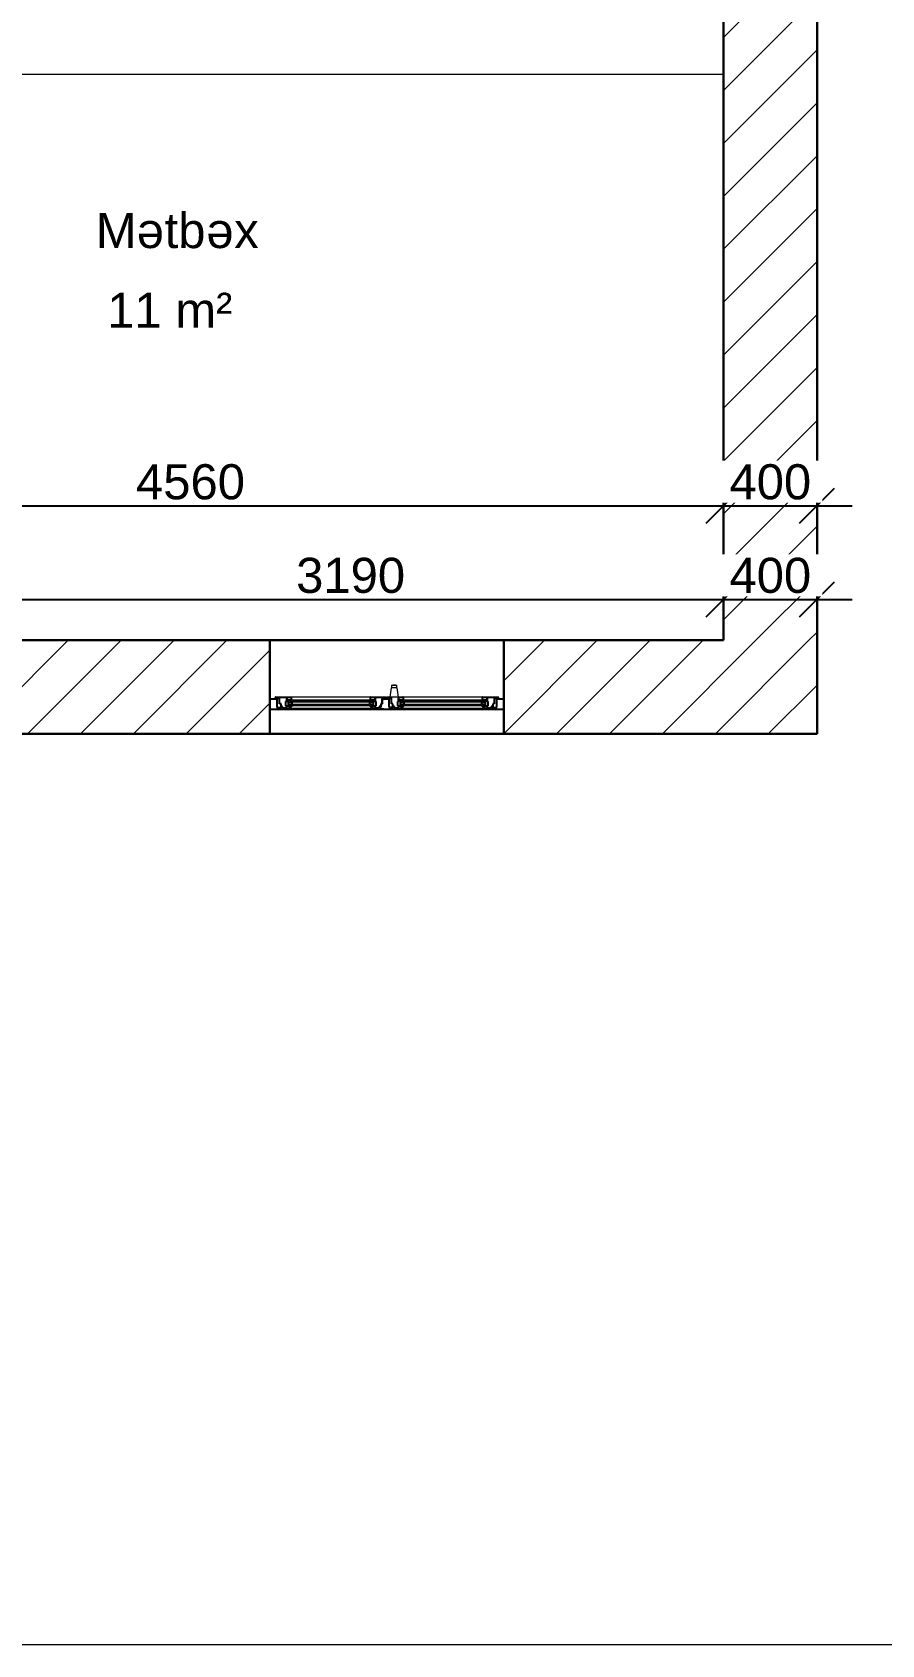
# Model space of a CAD drawing. Header units: millimetres. Extents: x 1680 to 166026, y 35966 to 91121.
# Drawn here: x 15765 to 19398, y 40910 to 47803 of the extents above; entities that cross this region are included whole.
import ezdxf

# ---------------------------------------------------------------- set-up
doc = ezdxf.new("R2010")
doc.units = ezdxf.units.MM
for name, color, linetype, lineweight in [('2D - Общий_Ном._пера__1', 7, 'Continuous', 15), ('A-ANNO-DIMS', 7, 'Continuous', 9), ('A-AREA', 32, 'Continuous', 18), ('A-AREA-IDEN', 7, 'Continuous', 9), ('A-DETL-THIN', 151, 'Continuous', 18), ('A-GLAZ', 151, 'Continuous', 18), ('A-WALL', 255, 'Continuous', 18), ('A-WALL-PATT', 111, 'Continuous', 50)]:
    doc.layers.add(name, color=color, linetype=linetype, lineweight=lineweight)
doc.styles.add('Arial', font='arial.ttf', dxfattribs={"height": 150})
doc.styles.add('Arial_1', font='arial.ttf', dxfattribs={"height": 150})
doc.dimstyles.new('Linear_-_3mm_Arial', dxfattribs={"dimscale": 304.8, "dimtxt": 153.03891, "dimasz": 0.492126, "dimexe": 0.492126, "dimexo": 0.328084, "dimgap": 0.082021, "dimtad": 1, "dimdec": 0, "dimzin": 0, "dimdsep": 46, "dimtxsty": 'Arial', "dimblk1": 'OBLIQUE', "dimblk2": 'OBLIQUE', "dimsah": 1, "dimcen": 0.09, "dimdle": 0.492126, "dimazin": 0, "dimtfac": 1, "dimtdec": 4, "dimtix": 1, "dimtmove": 0, "dimatfit": 3, "dimfxl": 1, "dimtvp": 1, "dimtfill": 1, "dimtolj": 1, "dimtzin": 0, "dimarcsym": 2})
pattern_1 = [(45, (15427.06, 59193.26), (-113.137, 113.137), [])]

# ---------------------------------------------------------------- blocks, each defined once
blk = doc.blocks.new('Windows_Opening-Hinge_Strugal_S46_Two-Leaf_INT - 1000x2000-224621-Level 1')
at = {"layer": 'A-GLAZ'}
for p, q in [((19.5, 8.2), (19.5, -3.3)), ((27, 8.5), (25.6, 8.5)), ((25.6, 8.5), (26.9, 8.5)), ((26.2, 8.5), (25.6, 8.5)), ((27, 8.5), (26.2, 8.5)), ((26.9, 8.5), (26.9, 8.5)), ((37.3, 8.5), (27, 8.5)), ((43.3, -3.3), (43.3, 8.2)), ((-459, -50), (-470.5, -50)), ((-428.5, -61.2), (-420.5, -61.2)), ((-420.5, -61.2), (-428.5, -61.2)), ((-68.7, -43), (-410, -43)), ((-69.7, -55.5), (-409, -55.5)), ((-58.2, -61.2), (-50.2, -61.2)), ((-50.2, -61.2), (-58.2, -61.2)), ((19.7, -50), (8.2, -50)), ((14.4, -43), (19.5, -3.3)), ((48.4, -43), (14.4, -43)), ((43.3, -3.3), (48.4, -43)), ((58.2, -61.2), (50.2, -61.2)), ((58.2, -61.2), (50.2, -61.2)), ((410, -43), (68.7, -43)), ((409, -55.5), (69.7, -55.5)), ((428.5, -61.2), (420.5, -61.2)), ((428.5, -61.2), (420.5, -61.2)), ((470.5, -50), (459, -50)), ((-465.4, -95), (465.4, -95)), ((-446, -86.5), (-451.5, -86.5)), ((-426.1, -90), (-52.6, -90)), ((-69.2, -79.5), (-409.5, -79.5)), ((-28.2, -86.5), (-32.7, -86.5)), ((32.7, -86.5), (28.2, -86.5)), ((52.6, -90), (426.1, -90)), ((409.5, -79.5), (69.2, -79.5)), ((451.5, -86.5), (446, -86.5))]:
    blk.add_line(p, q, dxfattribs=at)
at = {"layer": 'A-GLAZ', "lineweight": 25}
for p, q in [((-500, -50), (-470.5, -50)), ((-476.5, -45.5), (-476.5, -44)), ((-475.5, -43), (-428.5, -43)), ((-459, -46.5), (-475.5, -46.5)), ((-470.5, -50), (-470.5, -86.5)), ((-459, -71.5), (-459, -46.5)), ((-433.5, -61.2), (-433.5, -79.5)), ((-428.5, -61.2), (-433.5, -61.2)), ((-428.5, -43), (-410, -43)), ((-428.5, -61.2), (-428.5, -43)), ((-428.5, -43), (-428.5, -61.2)), ((-422.8, -55.5), (-428.5, -61.2)), ((-409, -55.5), (-422.8, -55.5)), ((-420.5, -58.5), (-58.2, -58.5)), ((-420.5, -62.5), (-420.5, -58.5)), ((-58.2, -62.5), (-420.5, -62.5)), ((-420.5, -62.5), (-406.5, -62.5)), ((-420.5, -74.5), (-420.5, -62.5)), ((-409, -44), (-409, -55.5)), ((-406.5, -62.5), (-406.5, -74.5)), ((-72.2, -62.5), (-58.2, -62.5)), ((-72.2, -74.5), (-72.2, -62.5)), ((-69.7, -55.5), (-69.7, -44)), ((-55.9, -55.5), (-69.7, -55.5)), ((-68.7, -43), (-50.2, -43)), ((-58.2, -58.5), (-58.2, -62.5)), ((-58.2, -62.5), (-58.2, -74.5)), ((-50.2, -61.2), (-55.9, -55.5)), ((-50.2, -43), (-50.2, -61.2)), ((-50.2, -43), (-3.2, -43)), ((-50.2, -61.2), (-50.2, -43)), ((-45.2, -61.2), (-50.2, -61.2)), ((-45.2, -79.5), (-45.2, -61.2)), ((-19.7, -46.5), (-19.7, -71.5)), ((-3.2, -46.5), (-19.7, -46.5)), ((-19.7, -50), (8.2, -50)), ((-19.7, -73.1), (-19.7, -50)), ((-2.2, -44), (-2.2, -45.5)), ((2.2, -45.5), (2.2, -44)), ((3.2, -43), (14.4, -43)), ((19.7, -46.5), (3.2, -46.5)), ((8.2, -50), (8.2, -85.4)), ((19.7, -71.5), (19.7, -46.5)), ((45.2, -61.2), (45.2, -79.5)), ((50.2, -61.2), (45.2, -61.2)), ((48.4, -43), (50.2, -43)), ((50.2, -61.2), (50.2, -43)), ((50.2, -43), (68.7, -43)), ((50.2, -43), (50.2, -61.2)), ((55.9, -55.5), (50.2, -61.2)), ((69.7, -55.5), (55.9, -55.5)), ((58.2, -58.5), (420.5, -58.5)), ((58.2, -62.5), (58.2, -58.5)), ((420.5, -62.5), (58.2, -62.5)), ((58.2, -62.5), (72.2, -62.5)), ((58.2, -74.5), (58.2, -62.5)), ((69.7, -44), (69.7, -55.5)), ((72.2, -62.5), (72.2, -74.5)), ((406.5, -62.5), (420.5, -62.5)), ((406.5, -74.5), (406.5, -62.5)), ((409, -55.5), (409, -44)), ((422.8, -55.5), (409, -55.5)), ((410, -43), (428.5, -43)), ((420.5, -58.5), (420.5, -62.5)), ((420.5, -62.5), (420.5, -74.5)), ((428.5, -61.2), (422.8, -55.5)), ((428.5, -43), (428.5, -61.2)), ((428.5, -43), (475.5, -43)), ((428.5, -61.2), (428.5, -43)), ((433.5, -61.2), (428.5, -61.2)), ((433.5, -79.5), (433.5, -61.2)), ((459, -46.5), (459, -71.5)), ((475.5, -46.5), (459, -46.5)), ((470.5, -86.5), (470.5, -50)), ((470.5, -50), (500, -50)), ((476.5, -44), (476.5, -45.5)), ((-465.4, -95), (-500, -95)), ((-470.5, -86.5), (-451.5, -86.5)), ((-452.7, -71.5), (-459, -71.5)), ((-452.7, -83.4), (-452.7, -71.5)), ((-446, -83.4), (-452.7, -83.4)), ((-450.5, -87.5), (-450.5, -90)), ((-446, -89.4), (-446, -83.4)), ((-426.1, -90), (-445.4, -90)), ((-433.5, -79.5), (-409.5, -79.5)), ((-420.5, -74.5), (-58.2, -74.5)), ((-420.5, -78.5), (-420.5, -74.5)), ((-406.5, -74.5), (-420.5, -74.5)), ((-58.2, -78.5), (-420.5, -78.5)), ((-408.5, -80.5), (-408.5, -83)), ((-58.2, -74.5), (-72.2, -74.5)), ((-70.2, -83), (-70.2, -80.5)), ((-69.2, -79.5), (-45.2, -79.5)), ((-58.2, -74.5), (-58.2, -78.5)), ((-33.3, -90), (-52.6, -90)), ((-32.7, -83.4), (-32.7, -89.4)), ((-26, -83.4), (-32.7, -83.4)), ((-28.2, -83.7), (-25.1, -83.7)), ((-28.2, -90), (-28.2, -83.7)), ((-26, -71.5), (-26, -83.4)), ((-19.7, -71.5), (-26, -71.5)), ((-25.1, -73.1), (-19.7, -73.1)), ((-25.1, -83.7), (-25.1, -73.1)), ((8.2, -85.4), (28.2, -85.4)), ((26, -71.5), (19.7, -71.5)), ((26, -83.4), (26, -71.5)), ((32.7, -83.4), (26, -83.4)), ((28.2, -85.4), (28.2, -90)), ((32.7, -89.4), (32.7, -83.4)), ((52.6, -90), (33.3, -90)), ((45.2, -79.5), (69.2, -79.5)), ((58.2, -74.5), (420.5, -74.5)), ((58.2, -78.5), (58.2, -74.5)), ((72.2, -74.5), (58.2, -74.5)), ((420.5, -78.5), (58.2, -78.5)), ((70.2, -80.5), (70.2, -83)), ((420.5, -74.5), (406.5, -74.5)), ((408.5, -83), (408.5, -80.5)), ((409.5, -79.5), (433.5, -79.5)), ((420.5, -74.5), (420.5, -78.5)), ((445.4, -90), (426.1, -90)), ((446, -83.4), (446, -89.4)), ((452.7, -83.4), (446, -83.4)), ((450.5, -90), (450.5, -87.5)), ((451.5, -86.5), (470.5, -86.5)), ((452.7, -71.5), (452.7, -83.4)), ((459, -71.5), (452.7, -71.5)), ((500, -95), (465.4, -95))]:
    blk.add_line(p, q, dxfattribs=at)
at = {"layer": 'A-GLAZ', "flags": 128}
for points in [[(19.5, 8.2), (19.8, 8.2), (20.9, 8.2), (22.5, 8.2), (24.6, 8.2), (27.2, 8.2), (30, 8.2), (32.8, 8.2), (35.6, 8.2), (38.2, 8.2), (40.3, 8.2), (41.9, 8.2), (43, 8.2), (43.3, 8.2)], [(26.2, -3.3), (24.6, -3.3), (22.5, -3.3), (20.9, -3.3), (19.8, -3.3), (19.5, -3.3)], [(36.3, -3.3), (35.6, -3.3), (32.8, -3.3), (30, -3.3), (27.2, -3.3), (26.4, -3.3)], [(43.3, -3.3), (43, -3.3), (41.9, -3.3), (40.3, -3.3), (38.2, -3.3), (36.4, -3.3)]]:
    blk.add_lwpolyline(points, dxfattribs=at)
at = {"layer": 'A-GLAZ', "lineweight": 25}
for centre, radius, start, end in [((-475.5, -44), 1, 90, 180), ((-475.5, -45.5), 1, 180, 270), ((-410, -44), 1.01, 360, 90), ((-68.7, -44), 1.01, 90, 180), ((-3.2, -44), 1, 0, 90), ((-3.2, -45.5), 1, 270, 0), ((3.2, -44), 1, 90, 180), ((3.2, -45.5), 1, 180, 270), ((68.7, -44), 1.01, 0, 90), ((410, -44), 1.01, 90, 180), ((475.5, -44), 1, 360, 90), ((475.5, -45.5), 1, 270, 0), ((-465.4, -68), 27, 270, 302.20423), ((-451.5, -87.5), 1, 0, 90), ((-451.5, -90), 1, 302.20423, 0), ((-445.4, -89.4), 0.6, 180, 270), ((-426.1, -63), 27, 270, 309.71514), ((-409.5, -80.5), 1, 0, 90), ((-409.5, -83), 1, 309.71514, 0), ((-69.2, -80.5), 1, 90, 180), ((-69.2, -83), 1, 180, 230.28486), ((-52.6, -63), 27, 230.28486, 270), ((-33.3, -89.4), 0.6, 270, 0), ((0, 0.3), 94.6, 252.64954, 287.35046), ((33.3, -89.4), 0.6, 180, 270), ((52.6, -63), 27, 270, 309.71514), ((69.2, -80.5), 1, 0, 90), ((69.2, -83), 1, 309.71514, 0), ((409.5, -80.5), 1, 90, 180), ((409.5, -83), 1, 180, 230.28486), ((426.1, -63), 27, 230.28486, 270), ((445.4, -89.4), 0.6, 270, 0), ((451.5, -87.5), 1, 90, 180), ((451.5, -90), 1, 180, 237.79577), ((465.4, -68), 27, 237.79577, 270)]:
    blk.add_arc(centre, radius, start, end, dxfattribs=at)
at = {"layer": 'A-GLAZ'}
for points, knots in [([(-476, -43.1), (-476, -43.2), (-476.1, -43.2), (-476.3, -43.3), (-476.3, -43.4), (-476.4, -43.5)], [-0.6666667, -0.6666667, -0.6666667, -0.6666667, -0.5833333, -0.4583333, -0.3333333, -0.3333333, -0.3333333, -0.3333333]), ([(-476.4, -46), (-476.3, -46.1), (-476.2, -46.2), (-476.1, -46.3), (-476, -46.3), (-476, -46.4)], [-0.6666667, -0.6666667, -0.6666667, -0.6666667, -0.5, -0.4166667, -0.3333333, -0.3333333, -0.3333333, -0.3333333]), ([(-409.1, -43.5), (-409.2, -43.4), (-409.3, -43.3), (-409.4, -43.2), (-409.5, -43.2), (-409.5, -43.1)], [-0.6666667, -0.6666667, -0.6666667, -0.6666667, -0.5, -0.4166667, -0.3333333, -0.3333333, -0.3333333, -0.3333333]), ([(-69.2, -43.1), (-69.2, -43.2), (-69.3, -43.2), (-69.4, -43.3), (-69.5, -43.4), (-69.6, -43.5)], [0.3333333, 0.3333333, 0.3333333, 0.3333333, 0.4166667, 0.5, 0.6666667, 0.6666667, 0.6666667, 0.6666667]), ([(-2.3, -43.5), (-2.4, -43.4), (-2.4, -43.3), (-2.6, -43.2), (-2.7, -43.2), (-2.7, -43.1)], [0.3333333, 0.3333333, 0.3333333, 0.3333333, 0.4583333, 0.5833333, 0.6666667, 0.6666667, 0.6666667, 0.6666667]), ([(-2.7, -46.4), (-2.7, -46.3), (-2.6, -46.3), (-2.5, -46.2), (-2.4, -46.1), (-2.3, -46)], [0.3333333, 0.3333333, 0.3333333, 0.3333333, 0.4166667, 0.5, 0.6666667, 0.6666667, 0.6666667, 0.6666667]), ([(2.7, -43.1), (2.7, -43.2), (2.6, -43.2), (2.5, -43.3), (2.4, -43.4), (2.3, -43.5)], [0.3333333, 0.3333333, 0.3333333, 0.3333333, 0.4166667, 0.5, 0.6666667, 0.6666667, 0.6666667, 0.6666667]), ([(2.3, -46), (2.4, -46.1), (2.4, -46.2), (2.6, -46.3), (2.7, -46.3), (2.7, -46.4)], [0.3333333, 0.3333333, 0.3333333, 0.3333333, 0.4583333, 0.5833333, 0.6666667, 0.6666667, 0.6666667, 0.6666667]), ([(69.6, -43.5), (69.5, -43.4), (69.5, -43.3), (69.3, -43.2), (69.2, -43.2), (69.2, -43.1)], [0.3333333, 0.3333333, 0.3333333, 0.3333333, 0.4583333, 0.5833333, 0.6666667, 0.6666667, 0.6666667, 0.6666667]), ([(409.5, -43.1), (409.5, -43.2), (409.4, -43.2), (409.2, -43.3), (409.2, -43.4), (409.1, -43.5)], [-0.6666667, -0.6666667, -0.6666667, -0.6666667, -0.5833333, -0.4583333, -0.3333333, -0.3333333, -0.3333333, -0.3333333]), ([(476.4, -43.5), (476.3, -43.4), (476.2, -43.3), (476.1, -43.2), (476, -43.2), (476, -43.1)], [-0.6666667, -0.6666667, -0.6666667, -0.6666667, -0.5, -0.4166667, -0.3333333, -0.3333333, -0.3333333, -0.3333333]), ([(476, -46.4), (476, -46.3), (476.1, -46.3), (476.3, -46.2), (476.3, -46.1), (476.4, -46)], [-0.6666667, -0.6666667, -0.6666667, -0.6666667, -0.5833333, -0.4583333, -0.3333333, -0.3333333, -0.3333333, -0.3333333]), ([(-465.4, -95), (-463.7, -95), (-461.4, -94.8), (-459.2, -94.3), (-458.7, -94.2)], [0, 0, 0, 0, 0.3333333, 0.4447702, 0.4447702, 0.4447702, 0.4447702]), ([(-457.1, -93.7), (-456.5, -93.5), (-454.4, -92.8), (-452.4, -91.7), (-451, -90.8)], [0.5552298, 0.5552298, 0.5552298, 0.5552298, 0.6666667, 1, 1, 1, 1]), ([(-450.6, -87), (-450.7, -86.9), (-450.7, -86.8), (-450.9, -86.7), (-451, -86.7), (-451, -86.6)], [0.3333333, 0.3333333, 0.3333333, 0.3333333, 0.4583333, 0.5833333, 0.6666667, 0.6666667, 0.6666667, 0.6666667]), ([(-426.1, -90), (-424, -90), (-421.3, -89.7), (-418.6, -88.9), (-417.9, -88.7)], [-1, -1, -1, -1, -0.6666667, -0.5550596, -0.5550596, -0.5550596, -0.5550596]), ([(-416, -88), (-415.3, -87.8), (-412.8, -86.6), (-410.5, -85.1), (-408.9, -83.8)], [-0.4449404, -0.4449404, -0.4449404, -0.4449404, -0.3333333, 0, 0, 0, 0]), ([(-408.6, -80), (-408.7, -79.9), (-408.8, -79.8), (-408.9, -79.7), (-409, -79.7), (-409, -79.6)], [-0.6666667, -0.6666667, -0.6666667, -0.6666667, -0.5, -0.4166667, -0.3333333, -0.3333333, -0.3333333, -0.3333333]), ([(-69.7, -79.6), (-69.7, -79.7), (-69.8, -79.7), (-69.9, -79.8), (-70, -79.9), (-70.1, -80)], [0.3333333, 0.3333333, 0.3333333, 0.3333333, 0.4166667, 0.5, 0.6666667, 0.6666667, 0.6666667, 0.6666667]), ([(-69.8, -83.8), (-68.2, -85.1), (-65.9, -86.6), (-63.4, -87.8), (-62.7, -88)], [0, 0, 0, 0, 0.3333333, 0.4449404, 0.4449404, 0.4449404, 0.4449404]), ([(-60.8, -88.7), (-60.1, -88.9), (-57.4, -89.7), (-54.7, -90), (-52.6, -90)], [0.5550596, 0.5550596, 0.5550596, 0.5550596, 0.6666667, 1, 1, 1, 1]), ([(-28.2, -90), (-28, -90.1), (-27.5, -90.2), (-26.9, -90.4), (-26.6, -90.5), (-26.3, -90.6), (-25.9, -90.7), (-25.6, -90.8), (-25.3, -90.8)], [0, 0, 0, 0, 0.25, 0.5, 0.5625, 0.625, 0.75, 1, 1, 1, 1]), ([(-25.3, -90.8), (-23.8, -91.3), (-21.4, -91.9), (-18.5, -92.5), (-16.8, -92.8), (-15.6, -93), (-14.3, -93.2), (-12.7, -93.5), (-10.5, -93.7), (-8.4, -93.9), (-6.7, -94.1), (-5.4, -94.2), (-4, -94.2), (-2.6, -94.3), (-1.6, -94.3), (-1, -94.3)], [0, 0, 0, 0, 0.1, 0.15, 0.175, 0.2, 0.225, 0.25, 0.3, 0.35, 0.375, 0.4, 0.425, 0.45, 0.4810315, 0.4810315, 0.4810315, 0.4810315]), ([(1, -94.3), (1.6, -94.3), (2.6, -94.3), (4.1, -94.2), (5.4, -94.2), (6.7, -94.1), (8.4, -93.9), (10.6, -93.7), (12.7, -93.5), (14.3, -93.2), (15.6, -93), (16.8, -92.8), (18.5, -92.5), (21.3, -91.9), (23.8, -91.3), (25.3, -90.8)], [0.5183949, 0.5183949, 0.5183949, 0.5183949, 0.55, 0.575, 0.6, 0.625, 0.65, 0.7, 0.75, 0.775, 0.8, 0.825, 0.85, 0.9, 1, 1, 1, 1]), ([(25.3, -90.8), (25.6, -90.8), (25.9, -90.7), (26.3, -90.6), (26.6, -90.5), (26.9, -90.4), (27.5, -90.2), (28, -90.1), (28.2, -90)], [0, 0, 0, 0, 0.25, 0.375, 0.4375, 0.5, 0.75, 1, 1, 1, 1]), ([(52.6, -90), (54.7, -90), (57.4, -89.7), (60.1, -88.9), (60.8, -88.7)], [0, 0, 0, 0, 0.3333333, 0.4449404, 0.4449404, 0.4449404, 0.4449404]), ([(62.7, -88), (63.4, -87.8), (65.9, -86.6), (68.2, -85.1), (69.8, -83.8)], [0.5550596, 0.5550596, 0.5550596, 0.5550596, 0.6666667, 1, 1, 1, 1]), ([(70.1, -80), (70, -79.9), (70, -79.8), (69.8, -79.7), (69.7, -79.7), (69.7, -79.6)], [0.3333333, 0.3333333, 0.3333333, 0.3333333, 0.4583333, 0.5833333, 0.6666667, 0.6666667, 0.6666667, 0.6666667]), ([(409, -79.6), (409, -79.7), (408.9, -79.7), (408.7, -79.8), (408.7, -79.9), (408.6, -80)], [-0.6666667, -0.6666667, -0.6666667, -0.6666667, -0.5833333, -0.4583333, -0.3333333, -0.3333333, -0.3333333, -0.3333333]), ([(408.9, -83.8), (410.5, -85.1), (412.8, -86.6), (415.3, -87.8), (416, -88)], [-1, -1, -1, -1, -0.6666667, -0.5550596, -0.5550596, -0.5550596, -0.5550596]), ([(417.9, -88.7), (418.6, -88.9), (421.3, -89.7), (424, -90), (426.1, -90)], [-0.4449404, -0.4449404, -0.4449404, -0.4449404, -0.3333333, 0, 0, 0, 0]), ([(451, -86.6), (451, -86.7), (450.9, -86.7), (450.7, -86.8), (450.7, -86.9), (450.6, -87)], [-0.6666667, -0.6666667, -0.6666667, -0.6666667, -0.5833333, -0.4583333, -0.3333333, -0.3333333, -0.3333333, -0.3333333]), ([(451, -90.8), (452.4, -91.7), (454.4, -92.8), (456.5, -93.5), (457.1, -93.7)], [-1, -1, -1, -1, -0.6666667, -0.5552298, -0.5552298, -0.5552298, -0.5552298]), ([(458.7, -94.2), (459.2, -94.3), (461.4, -94.8), (463.7, -95), (465.4, -95)], [-0.4447702, -0.4447702, -0.4447702, -0.4447702, -0.3333333, 0, 0, 0, 0])]:
    blk.add_open_spline(points, degree=3, knots=knots, dxfattribs=at)
blk = doc.blocks.new('_Oblique')
at = {"color": 0, "linetype": 'ByBlock', "lineweight": -2}
blk.add_line((-0.5, -0.5), (0.5, 0.5), dxfattribs=at)
blk = doc.blocks.new('*D170')
at = {"layer": 'A-ANNO-DIMS', "color": 0, "lineweight": -2, "transparency": 16777216}
for p, q in [((14011.7, 45778.6), (18871.7, 45778.6)), ((14161.7, 45784.6), (14161.7, 45628.6)), ((18721.7, 45784.6), (18721.7, 45628.6))]:
    blk.add_line(p, q, dxfattribs=at)
at = {"layer": 'Defpoints', "color": 0, "transparency": 16777216}
for p in [(14161.7, 45884.6), (18721.7, 45884.6), (18721.7, 45778.6)]:
    blk.add_point(p, dxfattribs=at)
at = {"layer": 'A-ANNO-DIMS', "color": 0, "lineweight": -2, "transparency": 16777216, "xscale": 149.9999920571061, "yscale": 149.9999920571061, "zscale": 149.9999920571061, "rotation": 180}
blk.add_blockref('_Oblique', (14161.7, 45778.6), dxfattribs=at)
at = {"layer": 'A-ANNO-DIMS', "color": 0, "lineweight": -2, "transparency": 16777216, "xscale": 149.9999920571061, "yscale": 149.9999920571061, "zscale": 149.9999920571061}
blk.add_blockref('_Oblique', (18721.7, 45778.6), dxfattribs=at)
at = {"layer": 'A-ANNO-DIMS', "color": 0, "transparency": 16777216, "insert": (16441.7, 45880.2), "char_height": 150, "width": 553.765, "attachment_point": 5, "style": 'Arial', "bg_fill": 3, "box_fill_scale": 1.1, "bg_fill_color": 256, "bg_fill_true_color": 13158600, "bg_fill_transparency": 0}
blk.add_mtext('\\A1;4560', dxfattribs=at)
blk = doc.blocks.new('*D171')
at = {"layer": 'A-ANNO-DIMS', "color": 0, "lineweight": -2, "transparency": 16777216}
for p, q in [((18571.7, 45778.6), (19271.7, 45778.6)), ((18721.7, 45784.6), (18721.7, 45628.6)), ((19121.7, 45784.6), (19121.7, 45628.6))]:
    blk.add_line(p, q, dxfattribs=at)
at = {"layer": 'A-ANNO-DIMS', "color": 0, "lineweight": -2, "transparency": 16777216, "xscale": 149.9999920571061, "yscale": 149.9999920571061, "zscale": 149.9999920571061, "rotation": 180}
blk.add_blockref('_Oblique', (18721.7, 45778.6), dxfattribs=at)
at = {"layer": 'A-ANNO-DIMS', "color": 0, "lineweight": -2, "transparency": 16777216, "xscale": 149.9999920571061, "yscale": 149.9999920571061, "zscale": 149.9999920571061}
blk.add_blockref('_Oblique', (19121.7, 45778.6), dxfattribs=at)
at = {"layer": 'A-ANNO-DIMS', "color": 0, "transparency": 16777216, "insert": (18921.7, 45880.2), "char_height": 150, "width": 415.324, "attachment_point": 5, "style": 'Arial', "bg_fill": 3, "box_fill_scale": 1.1, "bg_fill_color": 256, "bg_fill_true_color": 13158600, "bg_fill_transparency": 0}
blk.add_mtext('\\A1;400', dxfattribs=at)
at = {"layer": 'Defpoints', "color": 0, "transparency": 16777216}
for p in [(18721.7, 45884.6), (19121.7, 45884.6), (19121.7, 45778.6)]:
    blk.add_point(p, dxfattribs=at)
blk = doc.blocks.new('*D210')
at = {"layer": 'A-ANNO-DIMS', "color": 0, "lineweight": -2, "transparency": 16777216}
for p, q in [((15381.7, 45378.6), (18871.7, 45378.6)), ((15531.7, 45384.6), (15531.7, 45228.6)), ((18721.7, 45384.6), (18721.7, 45228.6))]:
    blk.add_line(p, q, dxfattribs=at)
at = {"layer": 'Defpoints', "color": 0, "transparency": 16777216}
for p in [(15531.7, 45484.6), (18721.7, 45484.6), (18721.7, 45378.6)]:
    blk.add_point(p, dxfattribs=at)
at = {"layer": 'A-ANNO-DIMS', "color": 0, "lineweight": -2, "transparency": 16777216, "xscale": 149.9999920571061, "yscale": 149.9999920571061, "zscale": 149.9999920571061, "rotation": 180}
blk.add_blockref('_Oblique', (15531.7, 45378.6), dxfattribs=at)
at = {"layer": 'A-ANNO-DIMS', "color": 0, "lineweight": -2, "transparency": 16777216, "xscale": 149.9999920571061, "yscale": 149.9999920571061, "zscale": 149.9999920571061}
blk.add_blockref('_Oblique', (18721.7, 45378.6), dxfattribs=at)
at = {"layer": 'A-ANNO-DIMS', "color": 0, "transparency": 16777216, "insert": (17126.7, 45480.2), "char_height": 150, "width": 553.765, "attachment_point": 5, "style": 'Arial', "bg_fill": 3, "box_fill_scale": 1.1, "bg_fill_color": 256, "bg_fill_true_color": 13158600, "bg_fill_transparency": 0}
blk.add_mtext('\\A1;3190', dxfattribs=at)
blk = doc.blocks.new('*D211')
at = {"layer": 'A-ANNO-DIMS', "color": 0, "lineweight": -2, "transparency": 16777216}
for p, q in [((18571.7, 45378.6), (19271.7, 45378.6)), ((18721.7, 45384.6), (18721.7, 45228.6)), ((19121.7, 45384.6), (19121.7, 45228.6))]:
    blk.add_line(p, q, dxfattribs=at)
at = {"layer": 'A-ANNO-DIMS', "color": 0, "lineweight": -2, "transparency": 16777216, "xscale": 149.9999920571061, "yscale": 149.9999920571061, "zscale": 149.9999920571061, "rotation": 180}
blk.add_blockref('_Oblique', (18721.7, 45378.6), dxfattribs=at)
at = {"layer": 'A-ANNO-DIMS', "color": 0, "lineweight": -2, "transparency": 16777216, "xscale": 149.9999920571061, "yscale": 149.9999920571061, "zscale": 149.9999920571061}
blk.add_blockref('_Oblique', (19121.7, 45378.6), dxfattribs=at)
at = {"layer": 'A-ANNO-DIMS', "color": 0, "transparency": 16777216, "insert": (18921.7, 45480.2), "char_height": 150, "width": 415.324, "attachment_point": 5, "style": 'Arial', "bg_fill": 3, "box_fill_scale": 1.1, "bg_fill_color": 256, "bg_fill_true_color": 13158600, "bg_fill_transparency": 0}
blk.add_mtext('\\A1;400', dxfattribs=at)
at = {"layer": 'Defpoints', "color": 0, "transparency": 16777216}
for p in [(18721.7, 45484.6), (19121.7, 45484.6), (19121.7, 45378.6)]:
    blk.add_point(p, dxfattribs=at)

msp = doc.modelspace()

# ---------------------------------------------------------------- hatches: boundary and pattern name
at = {"layer": 'A-WALL-PATT', "lineweight": 18}
h = msp.add_hatch(dxfattribs=at)
h.set_pattern_fill('FP_1', color=256, style=0, pattern_type=2)
h.set_pattern_definition(pattern_1)
h.paths.add_polyline_path([(18721.7, 45203.5), (19121.7, 45203.5), (19121.7, 65603.5), (18721.7, 65603.5), (18721.7, 45343.4)], flags=0)
h = msp.add_hatch(dxfattribs=at)
h.set_pattern_fill('FP_1', color=256, style=0, pattern_type=2)
h.set_pattern_definition(pattern_1)
h.paths.add_polyline_path([(19121.7, 44803.5), (19121.7, 45203.5), (17781.7, 45203.5), (17781.7, 44803.5), (18377.3, 44803.5)], flags=0)
h.paths.add_polyline_path([(16289.5, 44803.5), (16781.7, 44803.5), (16781.7, 45203.5), (15531.7, 45203.5), (15531.7, 44803.5), (15767.5, 44803.5)], flags=0)
h.paths.add_polyline_path([(14462.6, 44803.5), (14531.7, 44803.5), (14531.7, 45203.5), (13561.7, 45203.5), (13561.7, 44803.5), (14201.7, 44803.5)], flags=0)
h.paths.add_polyline_path([(12861.7, 44803.5), (12861.7, 45203.5), (11461.7, 45203.5), (11461.7, 44803.5)], flags=0)

# ---------------------------------------------------------------- linework, layer by layer
at = {"layer": 'A-AREA'}
msp.add_line((14161.7, 47623.5), (18721.7, 47623.5), dxfattribs=at)
at = {"layer": 'A-DETL-THIN'}
msp.add_line((11861.7, 47623.5), (18721.7, 47623.5), dxfattribs=at)
at = {"layer": 'A-WALL', "lineweight": 30}
for p, q in [((19121.7, 44803.5), (19121.7, 66003.5)), ((18721.7, 56343.5), (18721.7, 45203.5)), ((16781.7, 45203.5), (15531.7, 45203.5)), ((16781.7, 44803.5), (16781.7, 45203.5)), ((16781.7, 45203.5), (17781.7, 45203.5)), ((18721.7, 45203.5), (17781.7, 45203.5)), ((17781.7, 45203.5), (17781.7, 44803.5)), ((15531.7, 44803.5), (16781.7, 44803.5)), ((17781.7, 44803.5), (16781.7, 44803.5)), ((17781.7, 44803.5), (19121.7, 44803.5))]:
    msp.add_line(p, q, dxfattribs=at)

# ---------------------------------------------------------------- block references
at = {"layer": 'A-GLAZ'}
msp.add_blockref('Windows_Opening-Hinge_Strugal_S46_Two-Leaf_INT - 1000x2000-224621-Level 1', (17281.7, 45003.5), dxfattribs=at)

# ---------------------------------------------------------------- texts
at = {"layer": 'A-AREA-IDEN', "char_height": 150, "attachment_point": 1}
for s, insert, width, style in [('\\fArial|b0|i0|c204|p34|;M', (16036.7, 47030.1), 212.447, 'Arial'), ('tb', (16331, 47030.1), 216.456, 'Arial'), ('\\fArial|b0|i0|c254|p34|;ə', (16211.9, 47030.1), 144.304, 'Arial_1'), ('\\fArial|b0|i0|c254|p34|;ə', (16509.6, 47030.1), 144.304, 'Arial_1'), ('\\fArial|b0|i0|c204|p34|;x', (16628.7, 47030.1), 124.262, 'Arial'), ('11 m\\fArial|b0|i0|c238|p34|;²', (16085.4, 46689.5), 665.401, 'Arial')]:
    msp.add_mtext(s, dxfattribs=dict(at, insert=insert, width=width, style=style))

# ---------------------------------------------------------------- next in the draw order: dimensions: what is measured, and where the dimension line sits
at = {"layer": 'A-ANNO-DIMS'}
for base, p1, p2, override, picture, middle in [((18721.7, 45778.6), (14161.7, 45884.6), (18721.7, 45884.6), {"dimpost": '<>', "dimfxl": 4560}, '*D170', (16441.7, 45880.2)), ((18721.7, 45378.6), (15531.7, 45484.6), (18721.7, 45484.6), {"dimpost": '<>', "dimfxl": 3190}, '*D210', (17126.7, 45480.2))]:
    dim = msp.add_linear_dim(base=base, p1=p1, p2=p2, dimstyle='Linear_-_3mm_Arial', override=override, dxfattribs=at)
    dim.commit()
    dim.dimension.update_dxf_attribs({"geometry": picture, "text_midpoint": middle})

# ---------------------------------------------------------------- next in the draw order: dimensions: what is measured, and where the dimension line sits
for base, p1, p2, picture, middle in [((19121.7, 45778.6), (18721.7, 45884.6), (19121.7, 45884.6), '*D171', (18921.7, 45880.2)), ((19121.7, 45378.6), (18721.7, 45484.6), (19121.7, 45484.6), '*D211', (18921.7, 45480.2))]:
    dim = msp.add_linear_dim(base=base, p1=p1, p2=p2, dimstyle='Linear_-_3mm_Arial', override={"dimpost": '<>', "dimfxl": 400}, dxfattribs=at)
    dim.commit()
    dim.dimension.update_dxf_attribs({"geometry": picture, "text_midpoint": middle})

# ---------------------------------------------------------------- next in the draw order: linework, layer by layer
at = {"layer": '2D - Общий_Ном._пера__1', "color": 253, "linetype": 'Continuous', "lineweight": 0}
msp.add_lwpolyline([(1679.8, 73202.2), (23762.1, 73202.2), (23762.1, 40910.2), (1679.8, 40910.2), (1679.8, 73202.2)], dxfattribs=at)

doc.saveas('drawing.dxf')
